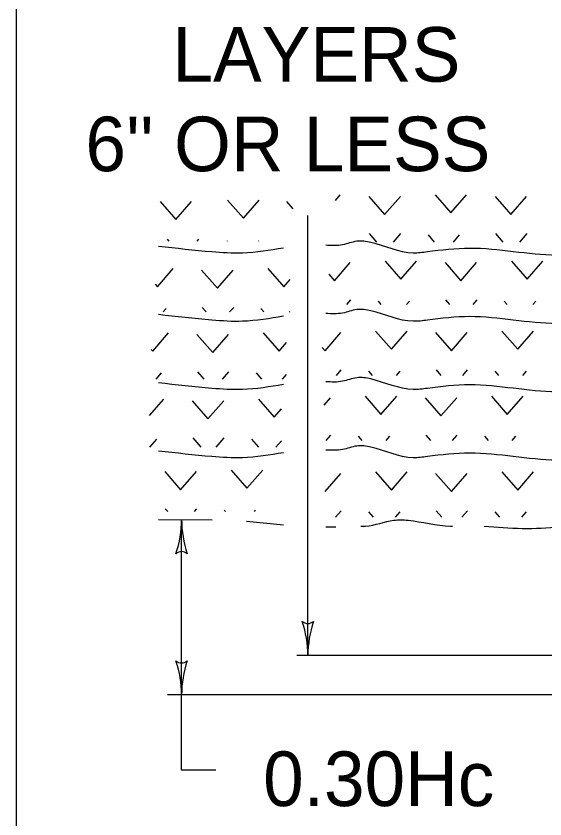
# Model space of a CAD drawing. Extents: x 997.6 to 1037, y 998.9 to 1023.1.
# Drawn here: x 1007 to 1008.939, y 1014.78 to 1017.722 of the extents above; entities that cross this region are included whole.
import ezdxf

# ---------------------------------------------------------------- set-up
doc = ezdxf.new("R2010")
doc.units = 0
for name, color, linetype in [('Level 1', 7, 'Continuous'), ('Level 10', 7, 'Continuous'), ('Level 11', 7, 'Continuous'), ('Level 5', 7, 'Continuous')]:
    doc.layers.add(name, color=color, linetype=linetype)

msp = doc.modelspace()

# ---------------------------------------------------------------- linework, layer by layer
at = {"layer": 'Level 1'}
for p, q in [((1008.0698, 1015.3789), (1008.0698, 1016.9912)), ((1007.5218, 1015.8778), (1007.7193, 1015.8756)), ((1007.6069, 1015.2344), (1007.6069, 1015.8768)), ((1007.8452, 1015.8706), (1007.9802, 1015.8578)), ((1008.1355, 1015.85), (1008.1723, 1015.8508)), ((1010.0636, 1015.3789), (1008.0298, 1015.3789)), ((1010.0636, 1015.2344), (1007.5551, 1015.2344)), ((1007.6069, 1014.959), (1007.6069, 1015.2344)), ((1007.7319, 1014.959), (1007.6069, 1014.959))]:
    msp.add_line(p, q, dxfattribs=at)
for centre, radius, start, end in [((1007.216, 1015.8768), 0.3909, 341.3472, 359.9939), ((1007.9979, 1015.8768), 0.3909, 179.9878, 180), ((1007.9979, 1015.8768), 0.3909, 180, 198.6688), ((1007.6069, 1015.7282), 0.0313, 48.7746, 130.8913), ((1008.0699, 1015.5276), 0.0313, 228.7746, 310.8913), ((1007.6789, 1015.3789), 0.3909, 0, 18.6688), ((1008.4608, 1015.3789), 0.3909, 161.3472, 179.9939), ((1007.6789, 1015.3789), 0.3909, 359.9878, 0), ((1007.607, 1015.3831), 0.0313, 228.7746, 310.8913), ((1007.216, 1015.2344), 0.3909, 0, 18.6688), ((1007.9979, 1015.2344), 0.3909, 161.3472, 179.9939), ((1007.216, 1015.2344), 0.3909, 359.9878, 0)]:
    msp.add_arc(centre, radius, start, end, dxfattribs=at)
for points in [[(1007.9802, 1016.8719), (1007.8303, 1016.8533), (1007.7182, 1016.8576), (1007.5218, 1016.878)], [(1009.5699, 1016.8705), (1009.2976, 1016.8705), (1008.9826, 1016.8447), (1008.6633, 1016.8705), (1008.5078, 1016.8576), (1008.4561, 1016.8533), (1008.3008, 1016.8921), (1008.2489, 1016.8964), (1008.1972, 1016.8835), (1008.1355, 1016.8818)], [(1010.1395, 1016.6319), (1010.083, 1016.6335), (1009.8758, 1016.6292), (1009.8241, 1016.6205), (1009.7723, 1016.6292), (1009.6688, 1016.6292), (1009.6169, 1016.6205), (1009.2976, 1016.6205), (1008.9826, 1016.5947), (1008.6633, 1016.6205), (1008.5078, 1016.6076), (1008.4561, 1016.6033), (1008.3008, 1016.6421), (1008.2489, 1016.6464), (1008.1972, 1016.6335), (1008.1355, 1016.6318)], [(1007.9802, 1016.6219), (1007.8303, 1016.6033), (1007.7182, 1016.6076), (1007.5218, 1016.628)], [(1007.9802, 1016.3719), (1007.8303, 1016.3533), (1007.7182, 1016.3576), (1007.5218, 1016.378)], [(1010.1395, 1016.3819), (1010.083, 1016.3835), (1009.8758, 1016.3792), (1009.8241, 1016.3705), (1009.7723, 1016.3792), (1009.6688, 1016.3792), (1009.6169, 1016.3705), (1009.2976, 1016.3705), (1008.9826, 1016.3447), (1008.6633, 1016.3705), (1008.5078, 1016.3576), (1008.4561, 1016.3533), (1008.3008, 1016.3921), (1008.2489, 1016.3964), (1008.1972, 1016.3835), (1008.1355, 1016.3818)], [(1010.1395, 1016.1319), (1010.083, 1016.1335), (1009.8758, 1016.1292), (1009.8241, 1016.1205), (1009.7723, 1016.1292), (1009.6688, 1016.1292), (1009.6169, 1016.1205), (1009.2976, 1016.1205), (1008.9826, 1016.0947), (1008.6633, 1016.1205), (1008.5078, 1016.1076), (1008.4561, 1016.1033), (1008.3008, 1016.1421), (1008.2489, 1016.1464), (1008.1972, 1016.1335), (1008.1355, 1016.1318)], [(1007.9802, 1016.1219), (1007.8303, 1016.1033), (1007.7182, 1016.1076), (1007.5218, 1016.128)], [(1008.2634, 1015.8528), (1008.2816, 1015.8531), (1008.3851, 1015.8747), (1008.4369, 1015.8747), (1008.5923, 1015.8531), (1008.5998, 1015.8531)], [(1008.7163, 1015.8531), (1008.9936, 1015.8531), (1009.0454, 1015.8618), (1009.178, 1015.8618)]]:
    msp.add_spline(points, degree=3, dxfattribs=at)
at = {"layer": 'Level 10'}
msp.add_line((1007, 1021.5), (1007, 1000.5), dxfattribs=at)
at = {"layer": 'Level 11'}
msp.add_lwpolyline([(1007, 1000.5), (1035.5, 1000.5), (1035.5, 1021.5), (1007, 1021.5)], close=True, dxfattribs=at)
at = {"layer": 'Level 5'}
for p, q in [((1008.1708, 1017.0459), (1008.1888, 1017.0666)), ((1008.2931, 1017.0608), (1008.3509, 1016.9946)), ((1008.3509, 1016.9946), (1008.4088, 1017.0608)), ((1008.5362, 1017.0666), (1008.5941, 1017.0003)), ((1008.5941, 1017.0003), (1008.6518, 1017.0666)), ((1008.7561, 1017.0608), (1008.8139, 1016.9946)), ((1008.8139, 1016.9946), (1008.8718, 1017.0608)), ((1007.5282, 1017.0426), (1007.586, 1016.9763)), ((1007.586, 1016.9763), (1007.6438, 1017.0426)), ((1007.7756, 1017.0473), (1007.8333, 1016.981)), ((1007.8333, 1016.981), (1007.8912, 1017.0473)), ((1007.9912, 1017.0426), (1008.0151, 1017.0152)), ((1008.2948, 1016.9246), (1008.3217, 1016.8938)), ((1008.3836, 1016.8938), (1008.4104, 1016.9246)), ((1008.5104, 1016.9199), (1008.5332, 1016.8938)), ((1008.6033, 1016.8938), (1008.626, 1016.9199)), ((1008.7578, 1016.9246), (1008.7847, 1016.8938)), ((1008.8466, 1016.8938), (1008.8734, 1016.9246)), ((1007.5539, 1016.9038), (1007.5595, 1016.8973)), ((1007.664, 1016.8973), (1007.6696, 1016.9038)), ((1007.7738, 1016.898), (1007.7744, 1016.8973)), ((1007.8889, 1016.8973), (1007.8895, 1016.898)), ((1008.1675, 1016.7521), (1008.2253, 1016.8183)), ((1008.3528, 1016.8241), (1008.4107, 1016.7578)), ((1008.4107, 1016.7578), (1008.4684, 1016.8241)), ((1008.5727, 1016.8183), (1008.6305, 1016.7521)), ((1008.6305, 1016.7521), (1008.6883, 1016.8183)), ((1008.8158, 1016.8241), (1008.8737, 1016.7578)), ((1008.8737, 1016.7578), (1008.9314, 1016.8241)), ((1007.5184, 1016.7301), (1007.5762, 1016.7964)), ((1007.6804, 1016.7907), (1007.7383, 1016.7244)), ((1007.7383, 1016.7244), (1007.7961, 1016.7907)), ((1007.9235, 1016.7964), (1007.9814, 1016.7301)), ((1008.1467, 1016.7759), (1008.1675, 1016.7521)), ((1007.5098, 1016.74), (1007.5184, 1016.7301)), ((1007.9814, 1016.7301), (1008.0048, 1016.7569)), ((1008.2123, 1016.6652), (1008.227, 1016.6821)), ((1008.327, 1016.6774), (1008.3377, 1016.6652)), ((1008.4319, 1016.6652), (1008.4426, 1016.6774)), ((1008.5744, 1016.6821), (1008.5892, 1016.6652)), ((1008.6753, 1016.6652), (1008.69, 1016.6821)), ((1008.79, 1016.6774), (1008.8007, 1016.6652)), ((1008.8949, 1016.6652), (1008.9056, 1016.6774)), ((1007.5397, 1016.6375), (1007.5503, 1016.6498)), ((1007.6822, 1016.6544), (1007.6969, 1016.6375)), ((1007.783, 1016.6375), (1007.7978, 1016.6544)), ((1007.8978, 1016.6498), (1007.9084, 1016.6375)), ((1008.0027, 1016.6375), (1008.0048, 1016.6399)), ((1007.5011, 1016.4945), (1007.5588, 1016.5608)), ((1007.6631, 1016.5551), (1007.7209, 1016.4888)), ((1007.7209, 1016.4888), (1007.7788, 1016.5551)), ((1007.9062, 1016.5608), (1007.9641, 1016.4945)), ((1008.1328, 1016.4958), (1008.1907, 1016.562)), ((1008.3181, 1016.5678), (1008.376, 1016.5014)), ((1008.376, 1016.5014), (1008.4338, 1016.5678)), ((1008.538, 1016.562), (1008.5958, 1016.4958)), ((1008.5958, 1016.4958), (1008.6537, 1016.562)), ((1008.7811, 1016.5678), (1008.839, 1016.5014)), ((1008.839, 1016.5014), (1008.8968, 1016.5678)), ((1007.9641, 1016.4945), (1007.9909, 1016.5253)), ((1007.4959, 1016.5004), (1007.5011, 1016.4945)), ((1008.1224, 1016.5077), (1008.1328, 1016.4958)), ((1007.5133, 1016.3915), (1007.533, 1016.4142)), ((1007.6648, 1016.4188), (1007.6887, 1016.3915)), ((1007.7566, 1016.3915), (1007.7804, 1016.4188)), ((1007.8804, 1016.4142), (1007.9002, 1016.3915)), ((1007.9763, 1016.3915), (1007.9909, 1016.4083)), ((1008.1745, 1016.4053), (1008.1923, 1016.4258)), ((1008.2923, 1016.4211), (1008.3061, 1016.4053)), ((1008.3943, 1016.4053), (1008.4079, 1016.4211)), ((1008.5398, 1016.4258), (1008.5576, 1016.4053)), ((1008.6375, 1016.4053), (1008.6553, 1016.4258)), ((1008.7553, 1016.4211), (1008.7691, 1016.4053)), ((1008.8573, 1016.4053), (1008.8709, 1016.4211)), ((1007.489, 1016.258), (1007.5415, 1016.3183)), ((1007.8888, 1016.3183), (1007.9468, 1016.252)), ((1008.1293, 1016.2963), (1008.1526, 1016.3229)), ((1008.28, 1016.3287), (1008.3379, 1016.2623)), ((1008.3379, 1016.2623), (1008.3957, 1016.3287)), ((1008.4999, 1016.3229), (1008.5578, 1016.2567)), ((1008.5578, 1016.2567), (1008.6156, 1016.3229)), ((1008.743, 1016.3287), (1008.8009, 1016.2623)), ((1008.8009, 1016.2623), (1008.8587, 1016.3287)), ((1007.6458, 1016.3126), (1007.7036, 1016.2463)), ((1007.7036, 1016.2463), (1007.7614, 1016.3126)), ((1007.9468, 1016.252), (1007.9736, 1016.2828)), ((1007.4899, 1016.1421), (1007.5157, 1016.1717)), ((1007.6475, 1016.1763), (1007.6773, 1016.1421)), ((1007.7332, 1016.1421), (1007.7631, 1016.1763)), ((1007.8631, 1016.1717), (1007.8888, 1016.1421)), ((1008.1365, 1016.1663), (1008.1543, 1016.1867)), ((1008.2543, 1016.182), (1008.2679, 1016.1663)), ((1008.3563, 1016.1663), (1008.3698, 1016.182)), ((1008.5017, 1016.1867), (1008.5194, 1016.1663)), ((1008.5995, 1016.1663), (1008.6173, 1016.1867)), ((1008.7173, 1016.182), (1008.7309, 1016.1663)), ((1008.8193, 1016.1663), (1008.8328, 1016.182)), ((1007.9529, 1016.1421), (1007.9736, 1016.1658)), ((1007.7885, 1016.0585), (1007.8464, 1015.9922)), ((1007.8464, 1015.9922), (1007.9042, 1016.0585)), ((1007.5454, 1016.0528), (1007.6033, 1015.9865)), ((1007.6033, 1015.9865), (1007.6611, 1016.0528)), ((1008.1328, 1015.9796), (1008.1907, 1016.0458)), ((1008.3181, 1016.0516), (1008.376, 1015.9853)), ((1008.376, 1015.9853), (1008.4338, 1016.0516)), ((1008.538, 1016.0458), (1008.5958, 1015.9796)), ((1008.5958, 1015.9796), (1008.6537, 1016.0458)), ((1008.7811, 1016.0516), (1008.839, 1015.9853)), ((1008.839, 1015.9853), (1008.8968, 1016.0516)), ((1007.5472, 1015.9165), (1007.5559, 1015.9065)), ((1007.654, 1015.9065), (1007.6628, 1015.9165)), ((1007.7628, 1015.9118), (1007.7674, 1015.9065)), ((1007.8737, 1015.9065), (1007.8783, 1015.9118)), ((1008.1715, 1015.8858), (1008.1923, 1015.9096)), ((1008.5398, 1015.9096), (1008.5605, 1015.8858)), ((1008.6345, 1015.8858), (1008.6553, 1015.9096)), ((1008.2923, 1015.9049), (1008.309, 1015.8858)), ((1008.3913, 1015.8858), (1008.4079, 1015.9049)), ((1008.7553, 1015.9049), (1008.772, 1015.8858)), ((1008.8543, 1015.8858), (1008.8709, 1015.9049))]:
    msp.add_line(p, q, dxfattribs=at)

# ---------------------------------------------------------------- texts
at = {"layer": 'Level 1'}
for s, p in [('LAYERS', (1007.5735, 1017.4813)), ("6'' OR LESS", (1007.2543, 1017.1533)), ('0.30Hc', (1007.9058, 1014.8273))]:
    msp.add_text(s, height=0.2, dxfattribs=at).set_placement(p)

doc.saveas('drawing.dxf')
